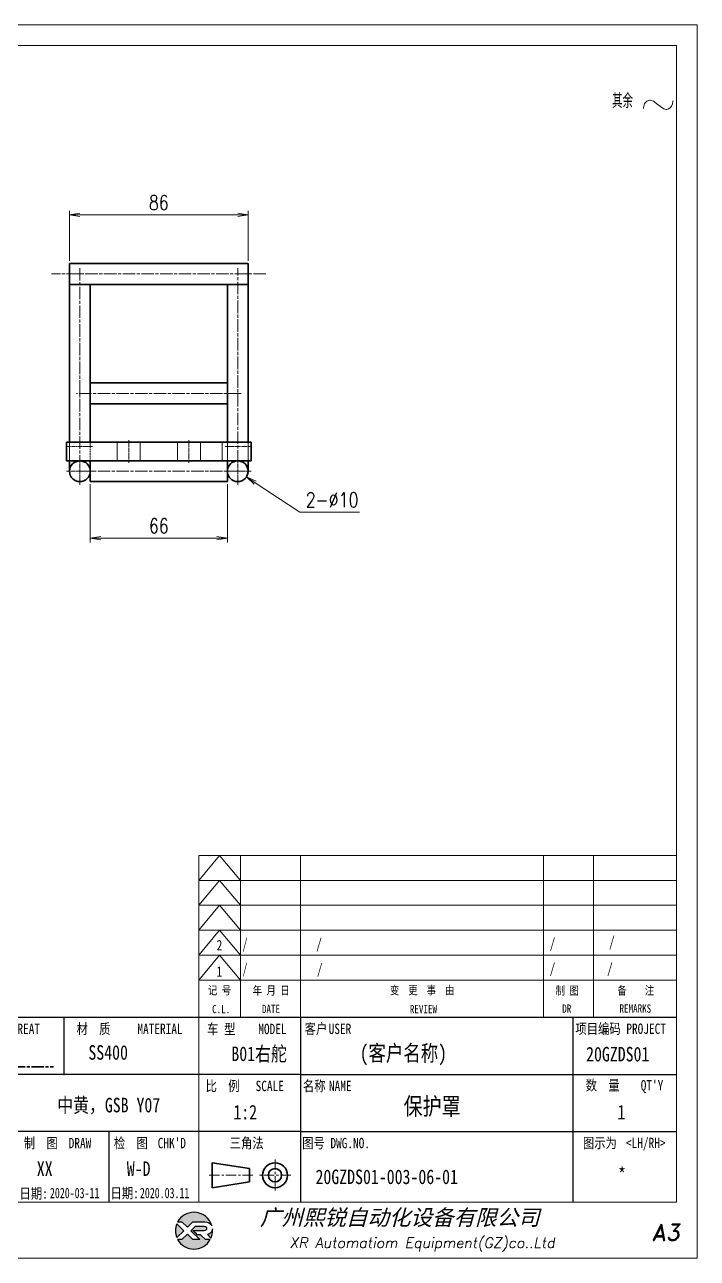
# Model space of a CAD drawing. Header units: inches. Extents: x 269 to 10986, y 1043 to 4337.
# Drawn here: x 6951 to 7275, y 2402 to 2996 of the extents above; entities that cross this region are included whole.
import ezdxf
from ezdxf.enums import TextEntityAlignment as Align

# ---------------------------------------------------------------- set-up
doc = ezdxf.new("R2010")
doc.units = ezdxf.units.IN
doc.header["$MEASUREMENT"] = 0
for name, pattern in [('AM_ISO02W050x2', [3.75, 3, -0.75]), ('AM_ISO08W050x2', [9, 6, -0.75, 1.5, -0.75]), ('CENTER', [2, 1.25, -0.25, 0.25, -0.25]), ('DOT2', [0.125, 0, -0.125])]:
    doc.linetypes.add(name, pattern=pattern)
for name, color, linetype in [('DIM', 3, 'Continuous'), ('layer 1', 7, 'Continuous'), ('图\\M+19E79\\M+195B6\\M+18E9A', 7, 'Continuous'), ('图号', 7, 'Continuous'), ('图名', 7, 'Continuous'), ('数量', 7, 'Continuous'), ('材质', 7, 'Continuous'), ('表面处理', 7, 'Continuous'), ('车型', 7, 'Continuous')]:
    doc.layers.add(name, color=color, linetype=linetype)
for name, color, linetype, lineweight in [('中心线', 2, 'AM_ISO08W050x2', 18), ('图框', 7, 'Continuous', 18), ('标注线', 3, 'Continuous', 18), ('粗实线', 7, 'Continuous', 35), ('粗点划线', 6, 'AM_ISO08W050x2', 35), ('虚线', 1, 'AM_ISO02W050x2', 18)]:
    doc.layers.add(name, color=color, linetype=linetype, lineweight=lineweight)
doc.layers.add('打印', color=7, linetype='Continuous', lineweight=15, plot=False)
doc.layers.add('打印-禁用', color=7, linetype='Continuous', lineweight=15, plot=False)
doc.styles.add('DIM', font='romans.shx', dxfattribs={"width": 0.8, "bigfont": 'bigfont.shx'})
doc.styles.add('STYLE1', font='')
doc.styles.add('国标', font='simfang.ttf', dxfattribs={"width": 0.8})
doc.styles.add('机械长仿宋', font='gbenor.shx', dxfattribs={"height": 1, "bigfont": 'gbcbig.shx'})
doc.styles.add('标题\\M+18E9A', font='romand.shx', dxfattribs={"oblique": 10, "bigfont": 'bigfont.shx'})
doc.styles.get('STYLE1').set_extended_font_data('SimSun')
doc.dimstyles.new('XR 1-2$0', dxfattribs={"dimscale": 2, "dimtxt": 3.5, "dimasz": 2.5, "dimexe": 1, "dimexo": 0.625, "dimgap": 1.2, "dimtad": 1, "dimdsep": 46, "dimtxsty": 'DIM', "dimblk": 'OPEN', "dimcen": 0, "dimclrd": 8, "dimclre": 8, "dimclrt": 2, "dimazin": 2, "dimtfac": 0.5, "dimtmove": 0, "dimatfit": 3, "dimldrblk": 'OPEN', "dimfxl": 0, "dimtolj": 2, "dimlwd": 13, "dimlwe": 13, "dimarcsym": 0})
doc.dimstyles.new('XR 1-2$3', dxfattribs={"dimscale": 2, "dimtxt": 3.5, "dimasz": 2.5, "dimexe": 1, "dimexo": 0.625, "dimgap": 1.2, "dimtad": 1, "dimtoh": 1, "dimdsep": 46, "dimtxsty": 'DIM', "dimblk": 'OPEN', "dimcen": 0, "dimclrd": 8, "dimclre": 8, "dimclrt": 2, "dimazin": 2, "dimtfac": 0.5, "dimtofl": 0, "dimtmove": 0, "dimatfit": 3, "dimldrblk": 'OPEN', "dimfxl": 0, "dimtolj": 2, "dimlwd": 18, "dimlwe": 18, "dimarcsym": 0})

# ---------------------------------------------------------------- blocks, each defined once
blk = doc.blocks.new('XR')
at = {"true_color": 0xfc8000}
h = blk.add_hatch(color=30, dxfattribs=at)
h.set_gradient(color1=(252, 128, 0), rotation=240, one_color=1, tint=1, name='INVCURVED')
edge = h.paths.add_edge_path()
edge.add_spline(control_points=[(-434.18, -5928.47), (-433.9, -5928.74), (-433.63, -5929.01), (-433.63, -5929.01), (-433.63, -5929.01), (-433.63, -5929.01), (-433.36, -5928.74), (-433.09, -5928.47)], knot_values=[0.5625, 0.5625, 0.5625, 0.5625, 0.625, 0.625, 0.625, 0.625, 0.6875, 0.6875, 0.6875, 0.6875], degree=3, periodic=0)
edge.add_spline(control_points=[(-433.09, -5928.47), (-432.82, -5928.2), (-432.54, -5927.93), (-432.54, -5927.93), (-432.54, -5927.93), (-432.54, -5927.93), (-432.04, -5927.93), (-431.53, -5927.93)], knot_values=[0.4375, 0.4375, 0.4375, 0.4375, 0.5, 0.5, 0.5, 0.5, 0.5625, 0.5625, 0.5625, 0.5625], degree=3, periodic=0)
edge.add_spline(control_points=[(-431.53, -5927.93), (-431.03, -5927.93), (-430.52, -5927.93), (-430.52, -5927.93), (-430.52, -5927.93), (-430, -5927.93), (-429.43, -5927.96), (-429.01, -5928.33)], knot_values=[0.25, 0.25, 0.25, 0.25, 0.3125, 0.3125, 0.3125, 0.3125, 0.4375, 0.4375, 0.4375, 0.4375], degree=3, periodic=0)
edge.add_spline(control_points=[(-429.01, -5928.33), (-428.88, -5928.44), (-428.78, -5928.59), (-428.71, -5928.75)], knot_values=[0.125, 0.125, 0.125, 0.125, 0.25, 0.25, 0.25, 0.25], degree=3, periodic=0)
edge.add_spline(control_points=[(-428.71, -5928.75), (-429.13, -5927.18), (-430.58, -5926.02), (-432.31, -5926.02)], knot_values=[0, 0, 0, 0, 0.125, 0.125, 0.125, 0.125], degree=3, periodic=0)
edge.add_spline(control_points=[(-432.31, -5926.02), (-433.72, -5926.02), (-434.94, -5926.79), (-435.58, -5927.93)], knot_values=[0.875, 0.875, 0.875, 0.875, 1, 1, 1, 1], degree=3, periodic=0)
edge.add_spline(control_points=[(-435.58, -5927.93), (-435.58, -5927.93), (-434.72, -5927.93), (-434.72, -5927.93), (-434.72, -5927.93), (-434.72, -5927.93), (-434.45, -5928.2), (-434.18, -5928.47)], knot_values=[0.6875, 0.6875, 0.6875, 0.6875, 0.8125, 0.8125, 0.8125, 0.8125, 0.875, 0.875, 0.875, 0.875], degree=3, periodic=0)
edge = h.paths.add_edge_path()
edge.add_spline(control_points=[(-434.79, -5929.26), (-435.04, -5929.02), (-435.34, -5928.72), (-435.54, -5928.53)], knot_values=[0.562504, 0.562504, 0.562504, 0.562504, 0.656252, 0.656252, 0.656252, 0.656252], degree=3, periodic=0)
edge.add_spline(control_points=[(-435.54, -5928.53), (-435.67, -5928.4), (-435.76, -5928.31), (-435.76, -5928.31), (-435.76, -5928.31), (-435.94, -5928.74), (-436.03, -5929.21), (-436.03, -5929.71)], knot_values=[0.25, 0.25, 0.25, 0.25, 0.312504, 0.312504, 0.312504, 0.312504, 0.562504, 0.562504, 0.562504, 0.562504], degree=3, periodic=0)
edge.add_spline(control_points=[(-436.03, -5929.71), (-436.03, -5930.2), (-435.94, -5930.67), (-435.76, -5931.1), (-435.76, -5931.1), (-435.4, -5930.75), (-435.05, -5930.4)], knot_values=[0.874998, 0.874998, 0.874998, 0.874998, 1.124998, 1.124998, 1.124998, 1.25, 1.25, 1.25, 1.25], degree=3, periodic=0)
edge.add_spline(control_points=[(-435.05, -5930.4), (-434.7, -5930.05), (-434.34, -5929.71), (-434.34, -5929.71), (-434.34, -5929.71), (-434.34, -5929.71), (-434.34, -5929.71), (-434.34, -5929.71)], knot_values=[0.749878, 0.749878, 0.749878, 0.749878, 0.874875, 0.874875, 0.874875, 0.874875, 0.874998, 0.874998, 0.874998, 0.874998], degree=3, periodic=0)
edge.add_spline(control_points=[(-434.34, -5929.71), (-434.34, -5929.71), (-434.34, -5929.71), (-434.34, -5929.71)], knot_values=[0.749634, 0.749634, 0.749634, 0.749634, 0.749817, 0.749817, 0.749817, 0.749817], degree=3, periodic=0)
edge.add_spline(control_points=[(-434.35, -5929.7), (-434.35, -5929.7), (-434.35, -5929.7), (-434.35, -5929.7)], knot_values=[0.738281, 0.738281, 0.738281, 0.738281, 0.742188, 0.742188, 0.742188, 0.742188], degree=3, periodic=0)
edge.add_spline(control_points=[(-434.35, -5929.7), (-434.36, -5929.69), (-434.37, -5929.68), (-434.38, -5929.67)], knot_values=[0.726563, 0.726563, 0.726563, 0.726563, 0.738281, 0.738281, 0.738281, 0.738281], degree=3, periodic=0)
edge.add_spline(control_points=[(-434.38, -5929.67), (-434.38, -5929.66), (-434.39, -5929.65), (-434.4, -5929.65)], knot_values=[0.718751, 0.718751, 0.718751, 0.718751, 0.726563, 0.726563, 0.726563, 0.726563], degree=3, periodic=0)
edge.add_spline(control_points=[(-434.4, -5929.65), (-434.42, -5929.63), (-434.45, -5929.6), (-434.47, -5929.58)], knot_values=[0.703126, 0.703126, 0.703126, 0.703126, 0.718751, 0.718751, 0.718751, 0.718751], degree=3, periodic=0)
edge.add_spline(control_points=[(-434.47, -5929.58), (-434.5, -5929.55), (-434.53, -5929.52), (-434.56, -5929.49)], knot_values=[0.687501, 0.687501, 0.687501, 0.687501, 0.703126, 0.703126, 0.703126, 0.703126], degree=3, periodic=0)
edge.add_spline(control_points=[(-434.56, -5929.49), (-434.63, -5929.42), (-434.71, -5929.35), (-434.79, -5929.26)], knot_values=[0.656252, 0.656252, 0.656252, 0.656252, 0.687501, 0.687501, 0.687501, 0.687501], degree=3, periodic=0)
at = {"true_color": 0x0348ff}
h = blk.add_hatch(color=160, dxfattribs=at)
h.set_gradient(color1=(3, 72, 255), color2=(0, 41, 153), one_color=1, tint=0.3, name='HEMISPHERICAL')
edge = h.paths.add_edge_path()
edge.add_spline(control_points=[(-432.54, -5929.67), (-432.26, -5929.95), (-431.94, -5930.23), (-431.66, -5930.51), (-431.66, -5930.51), (-431.66, -5930.51), (-431.66, -5930.51), (-431.66, -5930.51)], knot_values=[0.736842, 0.736842, 0.736842, 0.736842, 0.789474, 0.789474, 0.789474, 0.789474, 0.802633, 0.802633, 0.802633, 0.802633], degree=3, periodic=0)
edge.add_spline(control_points=[(-431.66, -5930.51), (-431.65, -5930.51), (-431.65, -5930.52), (-431.65, -5930.52)], knot_values=[0.802633, 0.802633, 0.802633, 0.802633, 0.815791, 0.815791, 0.815791, 0.815791], degree=3, periodic=0)
edge.add_spline(control_points=[(-431.65, -5930.52), (-431.64, -5930.53), (-431.64, -5930.53), (-431.64, -5930.53)], knot_values=[0.815791, 0.815791, 0.815791, 0.815791, 0.82237, 0.82237, 0.82237, 0.82237], degree=3, periodic=0)
edge.add_spline(control_points=[(-431.64, -5930.53), (-431.64, -5930.53), (-431.64, -5930.53), (-431.63, -5930.54)], knot_values=[0.82237, 0.82237, 0.82237, 0.82237, 0.828949, 0.828949, 0.828949, 0.828949], degree=3, periodic=0)
edge.add_spline(control_points=[(-431.63, -5930.54), (-431.63, -5930.54), (-431.63, -5930.54), (-431.63, -5930.54), (-431.63, -5930.54), (-431.63, -5930.54), (-431.59, -5930.54), (-431.52, -5930.54)], knot_values=[0.841901, 0.841901, 0.841901, 0.841901, 0.842105, 0.842105, 0.842105, 0.842105, 0.855264, 0.855264, 0.855264, 0.855264], degree=3, periodic=0)
edge.add_spline(control_points=[(-431.52, -5930.54), (-431.46, -5930.54), (-431.38, -5930.54), (-431.3, -5930.54)], knot_values=[0.855264, 0.855264, 0.855264, 0.855264, 0.868422, 0.868422, 0.868422, 0.868422], degree=3, periodic=0)
edge.add_spline(control_points=[(-431.3, -5930.54), (-431.26, -5930.54), (-431.22, -5930.54), (-431.18, -5930.54)], knot_values=[0.868422, 0.868422, 0.868422, 0.868422, 0.875, 0.875, 0.875, 0.875], degree=3, periodic=0)
edge.add_spline(control_points=[(-431.18, -5930.54), (-431.14, -5930.54), (-431.1, -5930.54), (-431.07, -5930.54)], knot_values=[0.875, 0.875, 0.875, 0.875, 0.881579, 0.881579, 0.881579, 0.881579], degree=3, periodic=0)
edge.add_spline(control_points=[(-431.07, -5930.54), (-431.05, -5930.54), (-431.04, -5930.54), (-431.03, -5930.54)], knot_values=[0.881579, 0.881579, 0.881579, 0.881579, 0.884869, 0.884869, 0.884869, 0.884869], degree=3, periodic=0)
edge.add_spline(control_points=[(-431.03, -5930.54), (-431.02, -5930.54), (-431, -5930.54), (-431, -5930.54)], knot_values=[0.884869, 0.884869, 0.884869, 0.884869, 0.888158, 0.888158, 0.888158, 0.888158], degree=3, periodic=0)
edge.add_spline(control_points=[(-431, -5930.54), (-430.99, -5930.54), (-430.99, -5930.54), (-430.98, -5930.54)], knot_values=[0.888158, 0.888158, 0.888158, 0.888158, 0.889803, 0.889803, 0.889803, 0.889803], degree=3, periodic=0)
edge.add_spline(control_points=[(-430.98, -5930.54), (-430.98, -5930.54), (-430.98, -5930.54), (-430.97, -5930.54)], knot_values=[0.889803, 0.889803, 0.889803, 0.889803, 0.891447, 0.891447, 0.891447, 0.891447], degree=3, periodic=0)
edge.add_spline(control_points=[(-430.97, -5930.54), (-430.97, -5930.54), (-430.97, -5930.54), (-430.97, -5930.54)], knot_values=[0.891447, 0.891447, 0.891447, 0.891447, 0.89227, 0.89227, 0.89227, 0.89227], degree=3, periodic=0)
edge.add_spline(control_points=[(-430.97, -5930.54), (-430.97, -5930.54), (-430.97, -5930.54), (-430.97, -5930.54)], knot_values=[0.89227, 0.89227, 0.89227, 0.89227, 0.893092, 0.893092, 0.893092, 0.893092], degree=3, periodic=0)
edge.add_spline(control_points=[(-430.97, -5930.54), (-430.97, -5930.54), (-430.97, -5930.54), (-430.97, -5930.54)], knot_values=[0.893092, 0.893092, 0.893092, 0.893092, 0.893503, 0.893503, 0.893503, 0.893503], degree=3, periodic=0)
edge.add_spline(control_points=[(-430.97, -5930.54), (-430.97, -5930.54), (-430.97, -5930.54), (-430.97, -5930.54)], knot_values=[0.893503, 0.893503, 0.893503, 0.893503, 0.893914, 0.893914, 0.893914, 0.893914], degree=3, periodic=0)
edge.add_spline(control_points=[(-430.97, -5930.54), (-430.97, -5930.54), (-430.97, -5930.54), (-430.97, -5930.54)], knot_values=[0.893914, 0.893914, 0.893914, 0.893914, 0.89412, 0.89412, 0.89412, 0.89412], degree=3, periodic=0)
edge.add_spline(control_points=[(-430.97, -5930.54), (-430.97, -5930.54), (-430.97, -5930.54), (-430.97, -5930.54)], knot_values=[0.89412, 0.89412, 0.89412, 0.89412, 0.894326, 0.894326, 0.894326, 0.894326], degree=3, periodic=0)
edge.add_spline(control_points=[(-430.97, -5930.54), (-430.97, -5930.54), (-430.97, -5930.54), (-430.97, -5930.54)], knot_values=[0.894428, 0.894428, 0.894428, 0.894428, 0.894531, 0.894531, 0.894531, 0.894531], degree=3, periodic=0)
edge.add_spline(control_points=[(-430.97, -5930.54), (-430.97, -5930.54), (-430.97, -5930.54), (-430.97, -5930.54)], knot_values=[0.894531, 0.894531, 0.894531, 0.894531, 0.894583, 0.894583, 0.894583, 0.894583], degree=3, periodic=0)
edge.add_spline(control_points=[(-430.97, -5930.54), (-430.97, -5930.54), (-430.97, -5930.54), (-430.97, -5930.54), (-430.97, -5930.54), (-430.97, -5930.54), (-430.73, -5930.78), (-430.49, -5931.01)], knot_values=[0.894685, 0.894685, 0.894685, 0.894685, 0.894737, 0.894737, 0.894737, 0.894737, 0.921052, 0.921052, 0.921052, 0.921052], degree=3, periodic=0)
edge.add_spline(control_points=[(-430.49, -5931.01), (-430.26, -5931.24), (-430.02, -5931.48), (-430.02, -5931.48)], knot_values=[0.921052, 0.921052, 0.921052, 0.921052, 0.947368, 0.947368, 0.947368, 0.947368], degree=3, periodic=0)
edge.add_spline(control_points=[(-430.02, -5931.48), (-430.02, -5931.48), (-430.02, -5931.48), (-430.02, -5931.48)], knot_values=[0.947522, 0.947522, 0.947522, 0.947522, 0.947573, 0.947573, 0.947573, 0.947573], degree=3, periodic=0)
edge.add_spline(control_points=[(-430.02, -5931.48), (-430.02, -5931.48), (-430.02, -5931.48), (-430.02, -5931.48)], knot_values=[0.947573, 0.947573, 0.947573, 0.947573, 0.947676, 0.947676, 0.947676, 0.947676], degree=3, periodic=0)
edge.add_spline(control_points=[(-430.02, -5931.48), (-430.02, -5931.48), (-430.02, -5931.48), (-430.02, -5931.48)], knot_values=[0.947676, 0.947676, 0.947676, 0.947676, 0.947779, 0.947779, 0.947779, 0.947779], degree=3, periodic=0)
edge.add_spline(control_points=[(-430.02, -5931.48), (-430.02, -5931.48), (-430.02, -5931.48), (-430.02, -5931.48)], knot_values=[0.947779, 0.947779, 0.947779, 0.947779, 0.947984, 0.947984, 0.947984, 0.947984], degree=3, periodic=0)
edge.add_spline(control_points=[(-430.02, -5931.48), (-430.02, -5931.48), (-430.02, -5931.48), (-430.02, -5931.48)], knot_values=[0.947984, 0.947984, 0.947984, 0.947984, 0.94819, 0.94819, 0.94819, 0.94819], degree=3, periodic=0)
edge.add_spline(control_points=[(-430.02, -5931.48), (-430.02, -5931.48), (-430.02, -5931.48), (-430.02, -5931.48)], knot_values=[0.94819, 0.94819, 0.94819, 0.94819, 0.948601, 0.948601, 0.948601, 0.948601], degree=3, periodic=0)
edge.add_spline(control_points=[(-430.02, -5931.48), (-430.02, -5931.48), (-430.02, -5931.48), (-430.02, -5931.48)], knot_values=[0.948601, 0.948601, 0.948601, 0.948601, 0.949012, 0.949012, 0.949012, 0.949012], degree=3, periodic=0)
edge.add_spline(control_points=[(-430.02, -5931.48), (-430.02, -5931.48), (-430.01, -5931.48), (-430.01, -5931.48)], knot_values=[0.949012, 0.949012, 0.949012, 0.949012, 0.949834, 0.949834, 0.949834, 0.949834], degree=3, periodic=0)
edge.add_spline(control_points=[(-430.01, -5931.48), (-430.01, -5931.48), (-430.01, -5931.48), (-430.01, -5931.48)], knot_values=[0.949834, 0.949834, 0.949834, 0.949834, 0.950657, 0.950657, 0.950657, 0.950657], degree=3, periodic=0)
edge.add_spline(control_points=[(-430.01, -5931.48), (-430.01, -5931.48), (-430, -5931.48), (-430, -5931.48)], knot_values=[0.950657, 0.950657, 0.950657, 0.950657, 0.952301, 0.952301, 0.952301, 0.952301], degree=3, periodic=0)
edge.add_spline(control_points=[(-430, -5931.48), (-429.99, -5931.48), (-429.98, -5931.48), (-429.98, -5931.48)], knot_values=[0.952301, 0.952301, 0.952301, 0.952301, 0.953946, 0.953946, 0.953946, 0.953946], degree=3, periodic=0)
edge.add_spline(control_points=[(-429.98, -5931.48), (-429.96, -5931.48), (-429.95, -5931.48), (-429.93, -5931.48)], knot_values=[0.953946, 0.953946, 0.953946, 0.953946, 0.957236, 0.957236, 0.957236, 0.957236], degree=3, periodic=0)
edge.add_spline(control_points=[(-429.93, -5931.48), (-429.91, -5931.48), (-429.89, -5931.48), (-429.87, -5931.48)], knot_values=[0.957236, 0.957236, 0.957236, 0.957236, 0.960525, 0.960525, 0.960525, 0.960525], degree=3, periodic=0)
edge.add_spline(control_points=[(-429.87, -5931.48), (-429.82, -5931.48), (-429.77, -5931.48), (-429.71, -5931.48)], knot_values=[0.960525, 0.960525, 0.960525, 0.960525, 0.967104, 0.967104, 0.967104, 0.967104], degree=3, periodic=0)
edge.add_spline(control_points=[(-429.71, -5931.48), (-429.65, -5931.48), (-429.59, -5931.48), (-429.53, -5931.48)], knot_values=[0.967104, 0.967104, 0.967104, 0.967104, 0.973683, 0.973683, 0.973683, 0.973683], degree=3, periodic=0)
edge.add_spline(control_points=[(-429.53, -5931.48), (-429.41, -5931.48), (-429.29, -5931.48), (-429.19, -5931.48)], knot_values=[0.973683, 0.973683, 0.973683, 0.973683, 0.98684, 0.98684, 0.98684, 0.98684], degree=3, periodic=0)
edge.add_spline(control_points=[(-429.19, -5931.48), (-429.1, -5931.48), (-429.04, -5931.48), (-429.04, -5931.48), (-429.67, -5932.62), (-430.9, -5933.39), (-432.31, -5933.39)], knot_values=[0.98684, 0.98684, 0.98684, 0.98684, 1, 1, 1, 1.052632, 1.052632, 1.052632, 1.052632], degree=3, periodic=0)
edge.add_spline(control_points=[(-432.31, -5933.39), (-433.72, -5933.39), (-434.94, -5932.62), (-435.58, -5931.48), (-435.58, -5931.48), (-435.58, -5931.48), (-435.36, -5931.48), (-435.15, -5931.48)], knot_values=[0.052632, 0.052632, 0.052632, 0.052632, 0.105263, 0.105263, 0.105263, 0.105263, 0.131579, 0.131579, 0.131579, 0.131579], degree=3, periodic=0)
edge.add_spline(control_points=[(-435.15, -5931.48), (-434.93, -5931.48), (-434.72, -5931.48), (-434.72, -5931.48), (-434.72, -5931.48), (-434.72, -5931.48), (-434.45, -5931.21), (-434.18, -5930.94)], knot_values=[0.131579, 0.131579, 0.131579, 0.131579, 0.157895, 0.157895, 0.157895, 0.157895, 0.184211, 0.184211, 0.184211, 0.184211], degree=3, periodic=0)
edge.add_spline(control_points=[(-434.18, -5930.94), (-433.9, -5930.67), (-433.63, -5930.4), (-433.63, -5930.4), (-433.63, -5930.4), (-433.63, -5930.4), (-433.36, -5930.67), (-433.09, -5930.94)], knot_values=[0.184211, 0.184211, 0.184211, 0.184211, 0.210526, 0.210526, 0.210526, 0.210526, 0.236842, 0.236842, 0.236842, 0.236842], degree=3, periodic=0)
edge.add_spline(control_points=[(-433.09, -5930.94), (-432.82, -5931.21), (-432.54, -5931.48), (-432.54, -5931.48), (-432.54, -5931.48), (-432.54, -5931.48), (-432.19, -5931.48), (-431.83, -5931.48)], knot_values=[0.236842, 0.236842, 0.236842, 0.236842, 0.263158, 0.263158, 0.263158, 0.263158, 0.289474, 0.289474, 0.289474, 0.289474], degree=3, periodic=0)
edge.add_spline(control_points=[(-431.83, -5931.48), (-431.48, -5931.48), (-431.12, -5931.48), (-431.12, -5931.48), (-431.12, -5931.48), (-431.12, -5931.48), (-431.57, -5931.03), (-432.02, -5930.59)], knot_values=[0.289474, 0.289474, 0.289474, 0.289474, 0.315789, 0.315789, 0.315789, 0.315789, 0.342105, 0.342105, 0.342105, 0.342105], degree=3, periodic=0)
edge.add_spline(control_points=[(-432.02, -5930.59), (-432.47, -5930.15), (-432.92, -5929.71), (-432.92, -5929.71), (-432.92, -5929.71), (-432.92, -5929.71), (-432.71, -5929.5), (-432.5, -5929.29)], knot_values=[0.342105, 0.342105, 0.342105, 0.342105, 0.368421, 0.368421, 0.368421, 0.368421, 0.394737, 0.394737, 0.394737, 0.394737], degree=3, periodic=0)
edge.add_spline(control_points=[(-432.5, -5929.29), (-432.3, -5929.09), (-432.09, -5928.88), (-432.09, -5928.88)], knot_values=[0.394737, 0.394737, 0.394737, 0.394737, 0.421053, 0.421053, 0.421053, 0.421053], degree=3, periodic=0)
edge.add_spline(control_points=[(-432.09, -5928.88), (-432.09, -5928.88), (-432.06, -5928.86), (-432.06, -5928.86)], knot_values=[0.421053, 0.421053, 0.421053, 0.421053, 0.473684, 0.473684, 0.473684, 0.473684], degree=3, periodic=0)
edge.add_spline(control_points=[(-432.06, -5928.86), (-432.06, -5928.86), (-432.06, -5928.86), (-432.06, -5928.86), (-432.06, -5928.86), (-432.06, -5928.86), (-430.4, -5928.86), (-430.26, -5928.86)], knot_values=[0.473684, 0.473684, 0.473684, 0.473684, 0.473684, 0.473684, 0.473684, 0.473684, 0.526316, 0.526316, 0.526316, 0.526316], degree=3, periodic=0)
edge.add_spline(control_points=[(-430.26, -5928.86), (-429.54, -5928.86), (-429.62, -5929.4), (-429.83, -5929.55)], knot_values=[0.526316, 0.526316, 0.526316, 0.526316, 0.578947, 0.578947, 0.578947, 0.578947], degree=3, periodic=0)
edge.add_spline(control_points=[(-429.83, -5929.55), (-429.94, -5929.62), (-430.08, -5929.65), (-430.26, -5929.65), (-430.26, -5929.65), (-430.26, -5929.65), (-430.48, -5929.65), (-430.71, -5929.66)], knot_values=[0.578947, 0.578947, 0.578947, 0.578947, 0.631579, 0.631579, 0.631579, 0.631579, 0.657895, 0.657895, 0.657895, 0.657895], degree=3, periodic=0)
edge.add_spline(control_points=[(-430.71, -5929.66), (-430.93, -5929.66), (-431.15, -5929.67), (-431.15, -5929.67), (-431.15, -5929.67), (-431.15, -5929.67), (-432.54, -5929.67), (-432.54, -5929.67)], knot_values=[0.657895, 0.657895, 0.657895, 0.657895, 0.684211, 0.684211, 0.684211, 0.684211, 0.736842, 0.736842, 0.736842, 0.736842], degree=3, periodic=0)
edge = h.paths.add_edge_path()
edge.add_spline(control_points=[(-428.6, -5929.32), (-428.61, -5929.67), (-428.76, -5930), (-429.06, -5930.22)], knot_values=[0.8, 0.8, 0.8, 0.8, 1, 1, 1, 1], degree=3, periodic=0)
edge.add_spline(control_points=[(-429.06, -5930.22), (-429.22, -5930.34), (-429.41, -5930.43), (-429.61, -5930.48)], knot_values=[0.6, 0.6, 0.6, 0.6, 0.8, 0.8, 0.8, 0.8], degree=3, periodic=0)
edge.add_spline(control_points=[(-429.61, -5930.48), (-429.61, -5930.48), (-428.9, -5931.19), (-428.9, -5931.19), (-428.9, -5931.19), (-428.69, -5930.73), (-428.58, -5930.23), (-428.58, -5929.71)], knot_values=[0.2, 0.2, 0.2, 0.2, 0.4, 0.4, 0.4, 0.4, 0.6, 0.6, 0.6, 0.6], degree=3, periodic=0)
edge.add_spline(control_points=[(-428.58, -5929.71), (-428.58, -5929.58), (-428.59, -5929.45), (-428.6, -5929.32)], knot_values=[0, 0, 0, 0, 0.2, 0.2, 0.2, 0.2], degree=3, periodic=0)
at = {"layer": 'layer 1', "color": 30}
for points, knots in [([(-432.31, -5926.02), (-430.58, -5926.02), (-429.13, -5927.18), (-428.71, -5928.75), (-428.71, -5928.75), (-428.78, -5928.59), (-428.88, -5928.44), (-429.01, -5928.33), (-429.01, -5928.33), (-429.43, -5927.96), (-430, -5927.93), (-430.52, -5927.93), (-430.52, -5927.93), (-430.52, -5927.93), (-432.54, -5927.93), (-432.54, -5927.93), (-432.54, -5927.93), (-432.54, -5927.93), (-433.63, -5929.01), (-433.63, -5929.01), (-433.63, -5929.01), (-433.63, -5929.01), (-434.72, -5927.93), (-434.72, -5927.93), (-434.72, -5927.93), (-434.72, -5927.93), (-435.58, -5927.93), (-435.58, -5927.93), (-435.58, -5927.93), (-434.94, -5926.79), (-433.72, -5926.02), (-432.31, -5926.02)], [0, 0, 0, 0, 0.125, 0.125, 0.125, 0.125, 0.25, 0.25, 0.25, 0.25, 0.375, 0.375, 0.375, 0.375, 0.5, 0.5, 0.5, 0.5, 0.625, 0.625, 0.625, 0.625, 0.75, 0.75, 0.75, 0.75, 0.875, 0.875, 0.875, 0.875, 1, 1, 1, 1]), ([(-435.76, -5931.1), (-435.94, -5930.67), (-436.03, -5930.2), (-436.03, -5929.71), (-436.03, -5929.71), (-436.03, -5929.21), (-435.94, -5928.74), (-435.76, -5928.31), (-435.76, -5928.31), (-435.76, -5928.31), (-434.34, -5929.71), (-434.34, -5929.71), (-434.34, -5929.71), (-434.34, -5929.71), (-435.76, -5931.1), (-435.76, -5931.1)], [0, 0, 0, 0, 0.25, 0.25, 0.25, 0.25, 0.5, 0.5, 0.5, 0.5, 0.75, 0.75, 0.75, 0.75, 1, 1, 1, 1])]:
    blk.add_open_spline(points, degree=3, knots=knots, dxfattribs=at)
at = {"layer": 'layer 1', "color": 154}
for points, knots in [([(-429.04, -5931.48), (-429.67, -5932.62), (-430.9, -5933.39), (-432.31, -5933.39), (-432.31, -5933.39), (-433.72, -5933.39), (-434.94, -5932.62), (-435.58, -5931.48), (-435.58, -5931.48), (-435.58, -5931.48), (-434.72, -5931.48), (-434.72, -5931.48), (-434.72, -5931.48), (-434.72, -5931.48), (-433.63, -5930.4), (-433.63, -5930.4), (-433.63, -5930.4), (-433.63, -5930.4), (-432.54, -5931.48), (-432.54, -5931.48), (-432.54, -5931.48), (-432.54, -5931.48), (-431.12, -5931.48), (-431.12, -5931.48), (-431.12, -5931.48), (-431.12, -5931.48), (-432.92, -5929.71), (-432.92, -5929.71), (-432.92, -5929.71), (-432.92, -5929.71), (-432.09, -5928.88), (-432.09, -5928.88), (-432.09, -5928.88), (-432.09, -5928.88), (-432.06, -5928.86), (-432.06, -5928.86), (-432.06, -5928.86), (-432.06, -5928.86), (-430.4, -5928.86), (-430.26, -5928.86), (-430.26, -5928.86), (-429.54, -5928.86), (-429.62, -5929.4), (-429.83, -5929.55), (-429.83, -5929.55), (-429.94, -5929.62), (-430.08, -5929.65), (-430.26, -5929.65), (-430.26, -5929.65), (-430.26, -5929.65), (-431.15, -5929.67), (-431.15, -5929.67), (-431.15, -5929.67), (-431.15, -5929.67), (-432.54, -5929.67), (-432.54, -5929.67), (-432.54, -5929.67), (-432.26, -5929.95), (-431.94, -5930.23), (-431.66, -5930.51), (-431.66, -5930.51), (-431.66, -5930.51), (-431.63, -5930.54), (-431.63, -5930.54), (-431.63, -5930.54), (-431.63, -5930.54), (-430.97, -5930.54), (-430.97, -5930.54), (-430.97, -5930.54), (-430.97, -5930.54), (-430.02, -5931.48), (-430.02, -5931.48), (-430.02, -5931.48), (-430.02, -5931.48), (-429.04, -5931.48), (-429.04, -5931.48)], [0, 0, 0, 0, 0.052632, 0.052632, 0.052632, 0.052632, 0.105263, 0.105263, 0.105263, 0.105263, 0.157895, 0.157895, 0.157895, 0.157895, 0.210526, 0.210526, 0.210526, 0.210526, 0.263158, 0.263158, 0.263158, 0.263158, 0.315789, 0.315789, 0.315789, 0.315789, 0.368421, 0.368421, 0.368421, 0.368421, 0.421053, 0.421053, 0.421053, 0.421053, 0.473684, 0.473684, 0.473684, 0.473684, 0.526316, 0.526316, 0.526316, 0.526316, 0.578947, 0.578947, 0.578947, 0.578947, 0.631579, 0.631579, 0.631579, 0.631579, 0.684211, 0.684211, 0.684211, 0.684211, 0.736842, 0.736842, 0.736842, 0.736842, 0.789474, 0.789474, 0.789474, 0.789474, 0.842105, 0.842105, 0.842105, 0.842105, 0.894737, 0.894737, 0.894737, 0.894737, 0.947368, 0.947368, 0.947368, 0.947368, 1, 1, 1, 1]), ([(-428.6, -5929.32), (-428.59, -5929.45), (-428.58, -5929.58), (-428.58, -5929.71), (-428.58, -5929.71), (-428.58, -5930.23), (-428.69, -5930.73), (-428.9, -5931.19), (-428.9, -5931.19), (-428.9, -5931.19), (-429.61, -5930.48), (-429.61, -5930.48), (-429.61, -5930.48), (-429.41, -5930.43), (-429.22, -5930.34), (-429.06, -5930.22), (-429.06, -5930.22), (-428.76, -5930), (-428.61, -5929.67), (-428.6, -5929.32)], [0, 0, 0, 0, 0.2, 0.2, 0.2, 0.2, 0.4, 0.4, 0.4, 0.4, 0.6, 0.6, 0.6, 0.6, 0.8, 0.8, 0.8, 0.8, 1, 1, 1, 1])]:
    blk.add_open_spline(points, degree=3, knots=knots, dxfattribs=at)
blk = doc.blocks.new('GZDEH零件A3图框V01版')
at = {"layer": '中心线', "color": 1, "linetype": 'CENTER', "lineweight": 5, "ltscale": 2}
for p, q in [((3175.82, -1822.66), (3175.82, -1830.26)), ((3170.49, -1826.46), (3159.89, -1826.46)), ((3179.62, -1826.46), (3172.02, -1826.46))]:
    blk.add_line(p, q, dxfattribs=at)
at = {"layer": '图\\M+19E79\\M+195B6\\M+18E9A', "color": 7}
blk.add_line((3272.49, -1788.46), (3092.49, -1788.46), dxfattribs=at)
at = {"layer": '图\\M+19E79\\M+195B6\\M+18E9A', "color": 9}
for p, q in [((3272.49, -1788.46), (3092.49, -1788.46)), ((3124.99, -1788.46), (3124.99, -1802.35)), ((3181.99, -1788.46), (3181.99, -1832.96)), ((3247.49, -1788.46), (3247.49, -1832.96)), ((3181.99, -1802.21), (3092.49, -1802.21)), ((3181.99, -1802.21), (3272.49, -1802.21)), ((3181.99, -1815.96), (3092.49, -1815.96)), ((3135.83, -1815.96), (3135.83, -1832.96)), ((3135.83, -1815.96), (3135.83, -1832.96)), ((3181.99, -1815.96), (3272.49, -1815.96))]:
    blk.add_line(p, q, dxfattribs=at)
at = {"layer": '图框', "linetype": 'Continuous'}
for p, q in [((3272.49, -1554.46), (2882.49, -1554.46)), ((3272.49, -1832.96), (3272.49, -1554.46)), ((3157.49, -1749.46), (3272.49, -1749.46)), ((3157.49, -1832.96), (3157.49, -1749.46)), ((2882.49, -1832.96), (3272.49, -1832.96))]:
    blk.add_line(p, q, dxfattribs=at)
at = {"layer": '图框', "color": 9}
for p, q in [((3157.49, -1755.46), (3162.49, -1749.46)), ((3162.49, -1749.46), (3167.49, -1755.46)), ((3167.49, -1788.46), (3167.49, -1749.46)), ((3240.49, -1788.46), (3240.49, -1749.46)), ((3252.49, -1749.46), (3252.49, -1788.46)), ((3157.49, -1755.46), (3272.49, -1755.46)), ((3157.49, -1761.46), (3162.49, -1755.46)), ((3162.49, -1755.46), (3167.49, -1761.46)), ((3157.49, -1761.46), (3272.49, -1761.46)), ((3157.49, -1767.46), (3162.49, -1761.46)), ((3162.49, -1761.46), (3167.49, -1767.46)), ((3157.49, -1767.46), (3272.49, -1767.46)), ((3157.49, -1773.46), (3162.49, -1767.46)), ((3162.49, -1767.46), (3167.49, -1773.46)), ((3157.49, -1773.46), (3272.49, -1773.46)), ((3157.49, -1779.46), (3162.49, -1773.46)), ((3162.49, -1773.46), (3167.49, -1779.46)), ((3157.49, -1779.46), (3272.49, -1779.46))]:
    blk.add_line(p, q, dxfattribs=at)
at = {"layer": '图框', "color": 9, "linetype": 'Continuous'}
blk.add_line((3181.99, -1749.46), (3181.99, -1832.96), dxfattribs=at)
at = {"layer": '图框', "color": 2, "linetype": 'ByBlock', "lineweight": 35}
for p, q in [((3169.69, -1824.86), (3160.69, -1823.46)), ((3160.69, -1829.46), (3160.69, -1823.46)), ((3169.69, -1824.86), (3169.69, -1828.06)), ((3169.69, -1828.06), (3160.69, -1829.46))]:
    blk.add_line(p, q, dxfattribs=at)
for radius in [3, 1.6]:
    blk.add_circle((3175.82, -1826.46), radius, dxfattribs=at)
at = {"layer": '打印-禁用', "linetype": 'Continuous'}
for p, q in [((3277.49, -1549.46), (2857.49, -1549.46)), ((3277.49, -1846.46), (3277.49, -1549.46)), ((2857.49, -1846.46), (3277.49, -1846.46))]:
    blk.add_line(p, q, dxfattribs=at)
at = {"layer": 'DIM', "xscale": 1.199999999999818, "yscale": 1.199999999999818, "zscale": 1.199999999999818}
blk.add_blockref('XR', (3675.07, 5275.84), dxfattribs=at)
at = {"layer": '图\\M+19E79\\M+195B6\\M+18E9A', "color": 9, "style": '国标', "width": 0.8}
for s, p in [('HEAT TREAT', (3112.45, -1792.46)), ('MATERIAL', (3148.14, -1792.46)), ('客户', (3185.68, -1792.46)), ('USER', (3191.46, -1792.46)), ('制  图', (3119.43, -1819.96)), ('检  图', (3141.11, -1819.96)), ('日期:', (3117.71, -1832.1)), ('日期:', (3139.62, -1832))]:
    blk.add_text(s, height=2.5, dxfattribs=at).set_placement(p, align=Align.CENTER)
for s, p in [('材  质', (3128.04, -1792.46)), ('项目编码 PROJECT', (3248.13, -1792.43)), ('比  例\u3000', (3159.1, -1806.21)), ('SCALE', (3171.15, -1806.21)), ('名称\u3000', (3182.54, -1806.21)), ('NAME', (3188.8, -1806.21)), ('数  量', (3250.61, -1806.05)), ("QT'Y ", (3263.86, -1806.05)), (' DRAW', (3124.78, -1819.96)), ("CHK'D", (3147.58, -1819.96)), ('三角法', (3164.9, -1819.96)), ('图号', (3182.36, -1819.96)), ('DWG.NO.', (3189.16, -1819.96)), ('图示为', (3249.94, -1819.93)), ('<LH/RH>', (3260.31, -1819.93))]:
    blk.add_text(s, height=2.5, dxfattribs=at).set_placement(p)
for s, p in [('车 型', (3162.87, -1791.2)), ('MODEL', (3175.2, -1791.24))]:
    blk.add_text(s, height=2.5, dxfattribs=at).set_placement(p, align=Align.MIDDLE)
at = {"layer": '图\\M+19E79\\M+195B6\\M+18E9A', "color": 7, "lineweight": -3, "style": 'STYLE1', "oblique": 15}
blk.add_text('广州熙锐自动化设备有限公司 ', height=3.8, dxfattribs=at).set_placement((3172.16, -1838.51))
at = {"layer": '图\\M+19E79\\M+195B6\\M+18E9A', "color": 7, "style": '标题\\M+18E9A', "oblique": 10}
for s, height, p in [('A3', 4, (3269.91, -1840.2)), ('XR Automatiom Equipment(GZ)co..Ltd', 2.5, (3211.26, -1842.9))]:
    blk.add_text(s, height=height, dxfattribs=at).set_placement(p, align=Align.MIDDLE)
at = {"layer": '图框', "color": 9, "style": '国标', "width": 0.8}
for s, p in [('记 号', (3162.47, -1782.94)), ('年 月 日', (3174.9, -1782.98)), ('变  更  事  由', (3211.24, -1782.93)), ('C.L.', (3162.86, -1787.45)), ('DATE', (3174.85, -1787.42)), ('REVIEW', (3211.55, -1787.45))]:
    blk.add_text(s, height=2, dxfattribs=at).set_placement(p, align=Align.CENTER)
for s, p in [('制 图', (3246.15, -1781.95)), ('备    注', (3262.68, -1781.92)), ('DR', (3246.06, -1786.34)), ('REMARKS', (3262.57, -1786.32))]:
    blk.add_text(s, height=2, dxfattribs=at).set_placement(p, align=Align.MIDDLE)
blk = doc.blocks.new('DEH A3')
at = {"layer": '图框'}
blk.add_blockref('GZDEH零件A3图框V01版', (-2857.49, 1846.46), dxfattribs=at)
blk = doc.blocks.new('其余不去材料')
at = {"layer": '标注线', "color": 2, "lineweight": 13}
for points in [[(0, 0.17), (0.01, 0.48), (0.07, 0.79), (0.16, 1.09), (0.28, 1.36), (0.44, 1.6), (0.62, 1.8), (0.82, 1.97), (1.04, 2.09), (1.26, 2.17), (1.49, 2.21), (1.72, 2.21), (1.94, 2.17), (2.37, 1.97), (2.41, 1.95)], [(2.41, 1.95), (3.55, 1.11), (4.7, 0.27)], [(4.7, 0.27), (4.91, 0.14), (5.14, 0.05), (5.37, 0), (5.6, 0), (5.82, 0.04), (6.04, 0.11), (6.45, 0.38), (6.79, 0.8), (7.02, 1.34), (7.11, 1.95), (7.11, 2.09)]]:
    blk.add_lwpolyline(points, dxfattribs=at)
at = {"layer": '标注线', "color": 7, "linetype": 'DOT2', "style": '机械长仿宋'}
blk.add_text('其余', height=3.5, dxfattribs=at).set_placement((-7.56, 0.3))
blk = doc.blocks.new('_Open')
at = {"color": 0, "linetype": 'ByBlock', "lineweight": -2}
for p, q in [((-1, 0.17), (0, 0)), ((-1, -0.17), (0, 0)), ((0, 0), (-1, 0))]:
    blk.add_line(p, q, dxfattribs=at)
blk = doc.blocks.new('*D460')
at = {"layer": 'Defpoints', "color": 0, "transparency": 16777216}
for p in [(6983.05, 2776.44), (7049.05, 2776.44), (7049.05, 2749.22)]:
    blk.add_point(p, dxfattribs=at)
at = {"layer": '标注线', "color": 8, "lineweight": 13, "transparency": 16777216}
for p, q in [((6983.05, 2775.19), (6983.05, 2747.22)), ((7049.05, 2775.19), (7049.05, 2747.22)), ((6988.05, 2749.22), (7044.05, 2749.22))]:
    blk.add_line(p, q, dxfattribs=at)
at = {"layer": '标注线', "color": 8, "lineweight": 13, "transparency": 16777216, "xscale": 5, "yscale": 5, "zscale": 5, "rotation": 180}
blk.add_blockref('_Open', (6983.05, 2749.22), dxfattribs=at)
at = {"layer": '标注线', "color": 8, "lineweight": 13, "transparency": 16777216, "xscale": 5, "yscale": 5, "zscale": 5}
blk.add_blockref('_Open', (7049.05, 2749.22), dxfattribs=at)
at = {"layer": '标注线', "color": 2, "transparency": 16777216, "insert": (7016.05, 2755.12), "char_height": 7, "attachment_point": 5, "style": 'DIM'}
blk.add_mtext('\\A2;66', dxfattribs=at)
blk = doc.blocks.new('*D461')
at = {"layer": 'Defpoints', "color": 0, "transparency": 16777216}
for p in [(7059.05, 2904.89), (6973.05, 2881.44), (7059.05, 2881.44)]:
    blk.add_point(p, dxfattribs=at)
at = {"layer": '标注线', "color": 8, "lineweight": 13, "transparency": 16777216}
for p, q in [((6973.05, 2882.69), (6973.05, 2906.89)), ((6978.05, 2904.89), (7054.05, 2904.89)), ((7059.05, 2882.69), (7059.05, 2906.89))]:
    blk.add_line(p, q, dxfattribs=at)
at = {"layer": '标注线', "color": 8, "lineweight": 13, "transparency": 16777216, "xscale": 5, "yscale": 5, "zscale": 5, "rotation": 180}
blk.add_blockref('_Open', (6973.05, 2904.89), dxfattribs=at)
at = {"layer": '标注线', "color": 8, "lineweight": 13, "transparency": 16777216, "xscale": 5, "yscale": 5, "zscale": 5}
blk.add_blockref('_Open', (7059.05, 2904.89), dxfattribs=at)
at = {"layer": '标注线', "color": 2, "transparency": 16777216, "insert": (7016.05, 2910.79), "char_height": 7, "attachment_point": 5, "style": 'DIM'}
blk.add_mtext('\\A2;86', dxfattribs=at)
blk = doc.blocks.new('*D462')
at = {"layer": 'Defpoints', "color": 0, "transparency": 16777216}
for p in [(7049.87, 2784.2), (7058.22, 2778.69)]:
    blk.add_point(p, dxfattribs=at)
at = {"layer": '标注线', "color": 8, "lineweight": 18, "transparency": 16777216}
for p, q in [((7083.89, 2761.77), (7062.39, 2775.94)), ((7112.69, 2761.77), (7083.89, 2761.77))]:
    blk.add_line(p, q, dxfattribs=at)
at = {"layer": '标注线', "color": 8, "lineweight": 18, "transparency": 16777216, "xscale": 5, "yscale": 5, "zscale": 5, "rotation": 146.6057809620322}
blk.add_blockref('_Open', (7058.22, 2778.69), dxfattribs=at)
at = {"layer": '标注线', "color": 2, "transparency": 16777216, "insert": (7099.49, 2767.67), "char_height": 7, "attachment_point": 5, "style": 'DIM'}
blk.add_mtext('\\A2;{\\Fromans,bigfont|c134;2-}∅10', dxfattribs=at)

msp = doc.modelspace()

# ---------------------------------------------------------------- linework, layer by layer
at = {"layer": '中心线'}
for p, q in [((7067.646, 2876.444), (6964.445, 2876.444)), ((6978.046, 2879.244), (6978.046, 2785.644)), ((7054.046, 2785.644), (7054.046, 2879.244)), ((7055.646, 2818.944), (6976.445, 2818.944)), ((7055.646, 2781.444), (6976.445, 2781.444))]:
    msp.add_line(p, q, dxfattribs=at)
at = {"layer": '中心线', "ltscale": 0.300015}
msp.add_line((6984.046, 2793.444), (6972.045, 2793.444), dxfattribs=at)
at = {"layer": '中心线', "ltscale": 0.270001}
for p, q in [((7001.545, 2785.544), (7001.545, 2796.344)), ((7030.545, 2785.544), (7030.545, 2796.344))]:
    msp.add_line(p, q, dxfattribs=at)
at = {"layer": '中心线', "ltscale": 0.3}
msp.add_line((7048.046, 2793.444), (7060.046, 2793.444), dxfattribs=at)
at = {"layer": '中心线', "ltscale": 0.325}
for p, q in [((6978.046, 2787.944), (6978.046, 2774.944)), ((7054.046, 2787.944), (7054.046, 2774.944)), ((6984.546, 2781.444), (6971.546, 2781.444)), ((7060.546, 2781.444), (7047.546, 2781.444))]:
    msp.add_line(p, q, dxfattribs=at)
at = {"layer": '打印'}
msp.add_lwpolyline([(6435.335, 2996.472), (7275.335, 2996.472), (7275.335, 2402.472), (6435.335, 2402.472)], close=True, dxfattribs=at)
at = {"layer": '粗实线', "ltscale": 0.25}
for p, q in [((6973.046, 2871.444), (6973.046, 2881.444)), ((7059.046, 2871.444), (7059.046, 2881.444)), ((6983.046, 2823.944), (6983.046, 2813.944)), ((7049.046, 2813.944), (7049.046, 2823.944)), ((6983.046, 2786.444), (6983.046, 2776.444)), ((7049.046, 2786.444), (7049.046, 2776.444))]:
    msp.add_line(p, q, dxfattribs=at)
at = {"layer": '粗实线'}
for p, q in [((7059.046, 2881.444), (6973.046, 2881.444)), ((6973.046, 2871.444), (6973.046, 2795.444)), ((6973.046, 2871.444), (7059.046, 2871.444)), ((6983.046, 2871.444), (6983.046, 2823.944)), ((7049.046, 2823.944), (7049.046, 2871.444)), ((7059.046, 2795.444), (7059.046, 2871.444)), ((7049.046, 2823.944), (6983.046, 2823.944)), ((7049.046, 2813.944), (6983.046, 2813.944)), ((6971.545, 2795.444), (7060.545, 2795.444)), ((6971.545, 2786.444), (7060.545, 2786.444)), ((7049.046, 2776.444), (6983.046, 2776.444))]:
    msp.add_line(p, q, dxfattribs=at)
at = {"layer": '粗实线', "ltscale": 0.125}
for p, q in [((6978.046, 2871.444), (6973.046, 2871.444)), ((6983.046, 2871.444), (6978.046, 2871.444)), ((7049.046, 2871.444), (7054.046, 2871.444)), ((7054.046, 2871.444), (7059.046, 2871.444)), ((7059.046, 2781.444), (7059.046, 2786.444))]:
    msp.add_line(p, q, dxfattribs=at)
at = {"layer": '粗实线', "ltscale": 0.462501}
for p, q in [((6983.046, 2813.944), (6983.046, 2795.444)), ((7049.046, 2795.444), (7049.046, 2813.944))]:
    msp.add_line(p, q, dxfattribs=at)
at = {"layer": '粗实线', "ltscale": 0.225}
for p, q in [((6971.545, 2795.444), (6971.545, 2786.444)), ((7060.545, 2795.444), (7060.545, 2786.444))]:
    msp.add_line(p, q, dxfattribs=at)
at = {"layer": '粗实线', "ltscale": 0.124831}
msp.add_line((6973.046, 2781.451), (6973.046, 2786.444), dxfattribs=at)
at = {"layer": '粗实线', "ltscale": 0.124977}
msp.add_line((7049.046, 2781.445), (7049.046, 2786.444), dxfattribs=at)
at = {"layer": '粗实线'}
for centre in [(6978.046, 2781.444), (7054.046, 2781.444)]:
    msp.add_circle(centre, 5, dxfattribs=at)
at = {"layer": '粗点划线', "linetype": 'AM_ISO08W050x2'}
msp.add_line((6909.684, 2494.615), (6965.406, 2494.615), dxfattribs=at)
at = {"layer": '虚线', "ltscale": 0.25}
for p, q in [((6983.046, 2823.944), (6983.046, 2813.944)), ((7049.046, 2813.944), (7049.046, 2823.944))]:
    msp.add_line(p, q, dxfattribs=at)
at = {"layer": '虚线', "ltscale": 0.049999}
for p, q in [((6973.046, 2795.444), (6973.046, 2793.444)), ((6983.046, 2795.444), (6983.046, 2793.444)), ((7049.046, 2793.444), (7049.046, 2795.444)), ((7059.046, 2793.444), (7059.046, 2795.444))]:
    msp.add_line(p, q, dxfattribs=at)
at = {"layer": '虚线', "ltscale": 0.175}
for p, q in [((6973.046, 2786.444), (6973.046, 2793.444)), ((7049.046, 2786.444), (7049.046, 2793.444)), ((7059.046, 2786.444), (7059.046, 2793.444))]:
    msp.add_line(p, q, dxfattribs=at)
at = {"layer": '虚线', "ltscale": 0.3}
msp.add_line((6983.046, 2781.444), (6983.046, 2793.444), dxfattribs=at)
at = {"layer": '虚线', "ltscale": 0.225}
for p, q in [((6996.045, 2786.444), (6996.045, 2795.444)), ((7007.045, 2786.444), (7007.045, 2795.444)), ((7025.045, 2786.444), (7025.045, 2795.444)), ((7036.045, 2786.444), (7036.045, 2795.444)), ((7046.545, 2795.444), (7046.545, 2786.444))]:
    msp.add_line(p, q, dxfattribs=at)
at = {"layer": '虚线'}
for p, q in [((7049.046, 2786.444), (6983.046, 2786.444)), ((7049.046, 2786.444), (6983.046, 2786.444)), ((7049.046, 2786.444), (6983.046, 2786.444)), ((7049.046, 2776.444), (6983.046, 2776.444)), ((7049.046, 2776.444), (6983.046, 2776.444))]:
    msp.add_line(p, q, dxfattribs=at)
at = {"layer": '虚线', "ltscale": 0.000168763}
msp.add_line((6973.046, 2781.444), (6973.046, 2781.451), dxfattribs=at)

# ---------------------------------------------------------------- block references
at = {"layer": '图框', "xscale": 2, "yscale": 2, "zscale": 2}
msp.add_blockref('DEH A3', (6435.335, 2402.472), dxfattribs=at)
at = {"layer": '标注线', "xscale": 2, "yscale": 2, "zscale": 2}
msp.add_blockref('其余不去材料', (7249.398, 2955.696), dxfattribs=at)

# ---------------------------------------------------------------- texts
at = {"layer": '图\\M+19E79\\M+195B6\\M+18E9A', "color": 3, "style": '国标'}
for s, height, width, p in [('2', 5, 0.8, (7043.89, 2550.785)), ('/', 5, 0.705904, (7056.354, 2551.417)), ('/', 5, 0.8, (7091.825, 2551.417)), ('/', 5, 0.8, (7204.235, 2551.614)), ('/', 5, 0.8, (7232.825, 2552.356)), ('1', 5, 0.8, (7043.868, 2538.065)), ('/', 5, 0.705904, (7056.354, 2539.417)), ('/', 5, 0.8, (7092.169, 2539.247)), ('/', 5, 0.8, (7204.235, 2539.614)), ('/', 5, 0.8, (7231.898, 2539.636)), ('    (客户名称)', 7.7, 0.8, (7096.024, 2497.434)), ('20GZDS01', 7, 0.8, (7221.769, 2497.292)), ('1:2', 7, 0.8, (7051.936, 2469.338)), ('XX', 7, 0.8, (6957.291, 2442.105)), ('W-D', 7, 0.8, (7000.611, 2442.105)), ('2020-03-11', 5, 0.7, (6963.621, 2431.432)), ('2020.03.11', 5, 0.7, (7006.941, 2431.432))]:
    msp.add_text(s, height=height, dxfattribs=dict(at, width=width)).set_placement(p)
at = {"layer": '图\\M+19E79\\M+195B6\\M+18E9A', "color": 3, "style": '国标', "width": 0.8}
msp.add_text('*', height=7, dxfattribs=at).set_placement((7239.078, 2439.305), align=Align.CENTER)
at = {"layer": '图号', "color": 3, "style": '国标', "width": 0.8}
msp.add_text('20GZDS01-003-06-01', height=7, dxfattribs=at).set_placement((7091.494, 2438.219))
at = {"layer": '图名', "color": 3, "style": '国标', "width": 0.8}
msp.add_text('保护罩', height=8.4, dxfattribs=at).set_placement((7147.639, 2471.499), align=Align.CENTER)
at = {"layer": '数量', "color": 3, "style": '国标', "width": 0.8}
msp.add_text('   1   ', height=7, dxfattribs=at).set_placement((7238.77, 2469.369), align=Align.CENTER)
at = {"layer": '材质', "color": 3, "style": '国标', "width": 0.8}
msp.add_text('SS400', height=7, dxfattribs=at).set_placement((6991.651, 2498.112), align=Align.CENTER)
at = {"layer": '表面处理', "color": 3, "style": '国标', "width": 0.8}
msp.add_text('中黄，GSB Y07', height=7, dxfattribs=at).set_placement((6991.935, 2472.759), align=Align.CENTER)
at = {"layer": '车型', "color": 3, "style": '国标', "width": 0.8}
msp.add_text('   B01右舵   ', height=7, dxfattribs=at).set_placement((7039.545, 2497.465))

# ---------------------------------------------------------------- dimensions: what is measured, and where the dimension line sits
at = {"layer": '标注线'}
for base, p1, p2, picture, middle in [((7059.046, 2904.894), (6973.046, 2881.444), (7059.046, 2881.444), '*D461', (7016.046, 2910.794)), ((7049.046, 2749.216), (6983.046, 2776.444), (7049.046, 2776.444), '*D460', (7016.046, 2755.116))]:
    dim = msp.add_linear_dim(base=base, p1=p1, p2=p2, dimstyle='XR 1-2$0', dxfattribs=at)
    dim.commit()
    dim.dimension.update_dxf_attribs({"geometry": picture, "text_midpoint": middle})
dim = msp.add_diameter_dim_2p(p1=(7049.871, 2784.196), p2=(7058.22, 2778.692), text='{\\Fromans,bigfont|c134;2-}<>', dimstyle='XR 1-2$3', dxfattribs=at)
dim.commit()
dim.dimension.update_dxf_attribs({"geometry": '*D462', "text_midpoint": (7099.485, 2761.773), "dimtype": 163})

doc.saveas('drawing.dxf')
